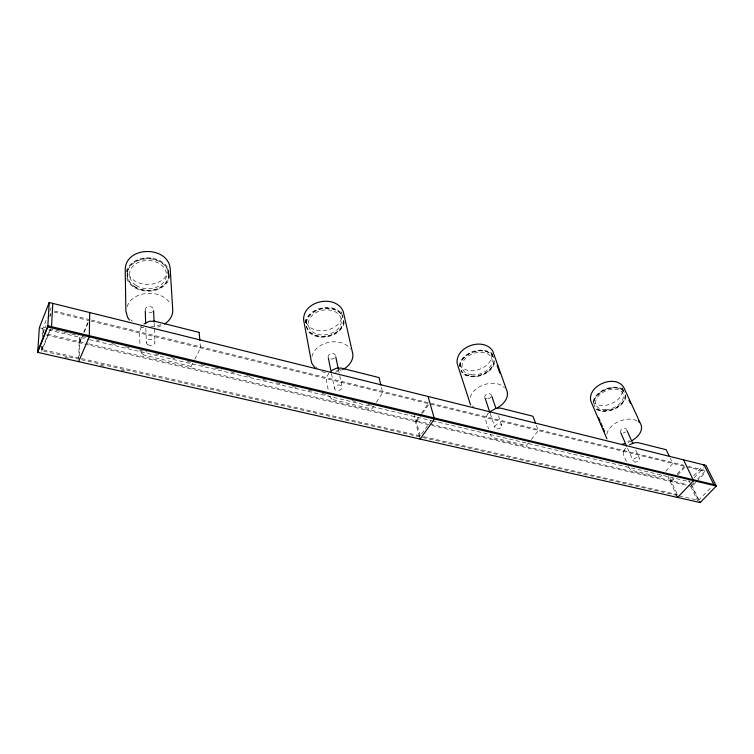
<?xml version="1.0" encoding="UTF-8"?>
<svg xmlns="http://www.w3.org/2000/svg" width="754" height="754" viewBox="0 0 754 754"><rect width="100%" height="100%" fill="white"/><g stroke="black" fill="none" stroke-linecap="round" stroke-linejoin="round"><path stroke-width="0.57" stroke-dasharray="3.77 2.83" d="M79.274 355.747L79.82 335.992M78.689 359.281L79.311 337.198M41.762 346.124L41.385 351.977L51.526 326.661M42.347 336.765L42.865 328.565L47.182 317.623M42.177 346.058L41.885 350.733L78.048 358.97M42.987 333.183L43.355 327.33L45.636 327.867M623.511 451.74L623.539 454.954L626.744 462.306M49.773 311.053L51.074 307.773M42.997 333.089L45.985 325.521M49.839 315.794L50.697 313.636M49.773 316.953L51.055 313.702M79.66 341.703L81.903 336.416M83.703 332.184L88.642 320.544M79.632 342.853L82.327 336.51M84.128 332.269L88.623 321.694M623.53 451.684L624.378 449.874M192.704 363.287L191.139 366.331M194.777 359.253L200.507 348.065L199.942 341.411M487.668 413.984L485.727 418.055L485.651 420.006L488.535 428.819M141.507 326.812L139.669 331.091L139.924 345.747M373.739 406.152L371.788 409.073L331.845 399.337M376.303 402.287L382.721 392.617L381.147 386.18M191.082 366.435L143.967 355.04M416.17 420.798L418.838 417M421.505 413.201L428.178 403.72M416.453 421.863L421.797 414.266M422.466 413.324L429.149 403.833L91.357 321.195M81.507 358.565L420.214 435.887L431.759 419.733M624.387 449.855L625.745 448.017M328.895 373.136L326.708 376.859L326.256 379.187L328.508 391.58M528.535 442.9L526.433 445.52L493.785 437.829L490.948 435.935L490.326 434.266M531.325 439.422L538.328 430.675L536.254 425.077M487.687 413.965L488.828 412.692M661.824 475.369L660.25 477.046L631.88 470.364L629.515 468.649L628.563 466.49M665.707 471.175L672.756 463.55L670.221 458.168M670.928 480.675L673.294 478.159M677.224 473.964L685.084 465.576M671.39 481.665L676.904 475.783M677.686 474.945L685.556 466.556L430.289 404.106M688.289 481.438L689.071 480.628L690.061 482.701M693.793 475.661L702.445 466.575M694.142 477.772L703.586 467.876M691.409 485.491L694.566 482.183M697.733 478.875L704.849 471.438M695.838 482.334L691.88 486.462L688.459 485.661M696.63 481.504L705.339 472.419M679.034 495.878L698.534 500.317L711.437 487.075M343.749 369.045L335.511 372.203M628.167 442.504L631.023 441.165M161.262 325.794L157.661 327.095M325.539 372.589L320.186 371.185M143.891 327.707L138.218 326.162M65.032 357.349L68.491 358.141M100.48 365.407L103.92 366.19M121.149 370.101L124.598 370.893M79.208 358.046L41.96 349.536L50.207 328.923L54.75 330.035M423.654 436.679L677.422 494.605M81.47 359.752L677.893 495.614L668.647 475.774L667.874 476.603L676.611 495.397M46.258 335.03L687.328 485.397M47.577 334.163L87.671 343.588M88.821 343.852L428.734 423.748M429.884 424.021L686.856 484.417M55.89 330.309L62.723 331.93M63.864 332.203L70.706 333.824M71.847 334.097L78.68 335.719M82.111 336.529L86.682 337.613M95.824 339.79L99.255 340.601M111.828 343.588L115.258 344.399M125.55 346.84L131.262 348.197M139.264 350.101L147.266 351.995M155.267 353.899L158.698 354.71M171.271 357.698L174.702 358.508M187.275 361.496L190.705 362.316M200.988 364.757L206.709 366.114M214.711 368.009L221.563 369.639M230.715 371.807L234.145 372.627M246.718 375.605L250.149 376.425M262.722 379.403L266.153 380.223M276.435 382.664L281.006 383.748M292.439 386.463L297.01 387.547M308.443 390.261L313.014 391.345M322.165 393.522L329.017 395.153M351.882 400.572L356.453 401.665M367.886 404.38L372.457 405.464M39.34 327.736L42.865 328.565M48.558 329.913L88.454 339.366M89.594 339.639L431.213 420.553M432.353 420.817L690.212 481.9M54.231 310.94L89.095 319.489M91.385 320.054L683.944 465.293M688.506 466.415L704.5 470.336M54.165 312.099L89.066 320.629M686.706 466.839L704.99 471.316M142.035 353.532L143.948 355.021M331.826 399.318L329.394 396.133M593.078 401.995C601.956 410.77 624.595 401.807 622.342 387.952M140.687 351.505L142.016 353.503M459.459 364.964C467.65 377.17 493.37 368.32 491.891 353.56M691.71 485.001L699.184 500.533M690.56 483.738L698.534 500.317M690.777 486.622L697.742 501.137M622.37 388.037L624.736 393.183A16.399 10.405 -22.7 0 0 599.421 393.324A16.399 10.405 -22.7 0 0 603.37 410.76A16.399 10.405 -22.7 0 0 625.141 394.973M635.697 449.987L639.543 458.564A3.374 1.998 -22 0 1 635.462 462.051A3.374 1.998 -22 0 1 634.218 458.818A3.374 1.998 -22 0 1 639.543 458.564M627.582 448.178L633.275 461.071M491.58 352.646L493.088 356.906M498.451 415.746L501.759 425.445A3.581 2.328 -18.3 0 1 497.018 428.885A3.581 2.328 -18.3 0 1 496.16 424.926A3.581 2.328 -18.3 0 1 501.759 425.445M490.175 413.381L494.869 427.405M420.204 435.85L414.757 415.501L414.059 416.491L419.497 436.839M338.358 369.187L342.109 387.132A3.874 2.714 -11.6 0 1 336.614 390.355A3.874 2.714 -11.6 0 1 336.133 385.671A3.874 2.714 -11.6 0 1 342.109 387.132M331.515 373.72L334.465 388.319M305.964 323.042L305.342 319.705C309.451 338.555 345.879 331.43 341.543 311.902L342.768 317.396A18.671 13.883 -11 0 0 312.985 312.58A18.671 13.883 -11 0 0 317.057 335.719A18.671 13.883 -11 0 0 343.324 320.573M168.642 274.607L168.302 268.933C166.964 289.593 129.094 289.451 127.153 269.14L127.256 274.861M154.118 322.458L154.966 342.259M145.852 328.424L146.342 342.439M620.9 432.636A3.289 2.017 -22.4 0 1 622.512 429.073A3.289 2.017 -22.4 0 1 626.649 429.95M625.679 431.844A3.289 2.017 -22.4 0 1 623.162 433.022M625.377 394.945A16.626 10.556 -22.7 0 1 613.407 409.139A16.626 10.556 -22.7 0 1 595.123 407.311M593.737 402.005A16.626 10.556 -22.7 0 1 607.017 388.998A16.626 10.556 -22.7 0 1 624.086 391.505M629.562 440.581A17.785 10.895 -22.4 0 1 627.696 441.41M606.876 434.181A17.785 10.895 -22.4 0 1 619.75 421.118A17.785 10.895 -22.4 0 1 637.969 421.59M625.914 396.755A17.295 10.971 -22.7 0 1 612.135 410.025A17.295 10.971 -22.7 0 1 594.529 407.594M593.087 402.071A17.295 10.971 -22.7 0 1 605.481 389.073A17.295 10.971 -22.7 0 1 623.275 389.705M484.907 397.575A3.487 2.337 -18.5 0 1 487.602 393.946A3.487 2.337 -18.5 0 1 491.514 395.699M491.014 396.981A3.487 2.337 -18.5 0 1 487.461 398.715M486.886 398.696A3.487 2.337 -18.5 0 1 486.358 398.602M494.209 360.996A17.606 12.196 -18.6 0 1 479.817 375.445A17.606 12.196 -18.6 0 1 460.967 370.459M459.949 366.34A17.606 12.196 -18.6 0 1 475.84 351.232A17.606 12.196 -18.6 0 1 494.021 358.847M460.176 366.265A17.361 12.026 -18.6 0 1 483.814 351.044A17.361 12.026 -18.6 0 1 488.62 370.591A17.361 12.026 -18.6 0 1 461.175 370.327M474.096 407.386A18.869 12.639 -18.5 0 1 472.306 405.841M470.251 397.424A18.869 12.639 -18.5 0 1 485.491 384.286A18.869 12.639 -18.5 0 1 504.454 387.697M494.53 363.164A18.303 12.686 -18.6 0 1 479.912 375.878A18.303 12.686 -18.6 0 1 461.618 372.533M459.252 366.416A18.303 12.686 -18.6 0 1 472.202 351.76A18.303 12.686 -18.6 0 1 492.192 354.078M328.216 357.33A3.761 2.714 -11.3 0 1 331.524 353.598A3.761 2.714 -11.3 0 1 335.53 356.218M334.437 358.009A3.761 2.714 -11.3 0 1 329.668 358.734M343.598 320.573A18.935 14.081 -11 0 1 325.851 336.463A18.935 14.081 -11 0 1 306.133 325.332M306.105 322.853A18.935 14.081 -11 0 1 321.619 308.659A18.935 14.081 -11 0 1 341.958 315.115M342.373 315.841A18.935 14.081 -11 0 1 343.032 317.359M340.205 369.403A20.33 14.665 -11.3 0 1 334.672 371.1M317.688 368.546A20.33 14.665 -11.3 0 1 315.436 366.802M311.939 356.51A20.33 14.665 -11.3 0 1 329.121 342.307A20.33 14.665 -11.3 0 1 350.308 348.998M344.229 322.184A19.689 14.637 -11 0 1 328.141 336.586A19.689 14.637 -11 0 1 307.189 330.195M305.342 322.835A19.689 14.637 -11 0 1 320.921 308.188A19.689 14.637 -11 0 1 342.137 314.05M152.628 311.647A4.185 3.11 -0.1 0 1 146.757 312.109M145.286 310.29A4.185 3.11 -0.1 0 1 149.311 306.576A4.185 3.11 -0.1 0 1 153.514 310.177M168.905 275.568A20.989 16.032 1 0 1 136.851 288.103A20.989 16.032 1 0 1 137.699 260.498A20.989 16.032 1 0 1 168.934 274.644M169.754 274.597A21.828 16.673 1 0 1 150.234 291.119A21.828 16.673 1 0 1 126.568 277.774M126.333 271.958A21.828 16.673 1 0 1 145.663 257.925A21.828 16.673 1 0 1 168.415 268.905M160.885 324.484A22.592 16.786 -0.1 0 1 150.762 326.831M132.44 321.27A22.592 16.786 -0.1 0 1 130.819 319.743M127.172 306.699A22.592 16.786 -0.1 0 1 147.624 293.334A22.592 16.786 -0.1 0 1 170.517 304.267M605.585 409.62A14.656 9.302 -22.7 0 0 623.134 393.88A14.656 9.302 -22.7 0 0 599.892 394.549A14.656 9.302 -22.7 0 0 605.585 409.62M471.58 374.757A15.523 10.754 -18.6 0 0 492.023 359.422A15.523 10.754 -18.6 0 0 467.668 356.491A15.523 10.754 -18.6 0 0 471.58 374.757M317.632 334.295A16.692 12.413 -11 0 0 341.336 320.082A16.692 12.413 -11 0 0 315.53 312.863A16.692 12.413 -11 0 0 317.632 334.295M147.925 344.785A4.317 3.12 -1 0 0 154.909 342.806A4.317 3.12 -1 0 0 149.122 339.432A4.317 3.12 -1 0 0 147.925 344.785M136.182 285.427A18.501 14.128 1 0 0 166.21 277.104A18.501 14.128 1 0 0 141.498 261.327A18.501 14.128 1 0 0 136.182 285.427M134.74 286.624A20.697 15.815 1 0 0 168.349 277.34A20.697 15.815 1 0 0 140.734 259.668A20.697 15.815 1 0 0 134.74 286.624"/><path stroke-width="1.13" d="M89.735 312.552L89.274 336.849L78.614 361.637M51.526 326.661L52.799 303.391M37.7 352.354L47.794 326.972L49.227 302.505L705.942 465.397L716.3 486.066L700.164 502.579L37.7 352.354L39.34 327.736L49.227 302.505M37.775 351.157L47.86 325.785L715.8 485.067M703.218 465.755L704.01 464.916L713.85 484.596M489.403 412.052L496.17 408.244L500.486 408.093L532.974 416.255L535.434 422.871M164.56 324.031C169.141 321.138 172.76 316.19 172.77 310.62L170.215 268.924C168.434 245.719 126.238 245.616 125.211 269.15L125.88 311.261L127.567 317.283L129.462 320.054M343.749 369.045C349.639 365.662 354.625 358.772 352.307 351.741L343.211 311.421C335.643 293.824 302.872 300.629 303.617 319.969L311.185 360.695L311.873 363.362L314.965 367.867M144.061 323.918L149.245 321.298L154.693 321.232L199.16 332.401M497.565 407.669C503.634 404.464 509.836 397.066 506.565 389.884L492.692 350.949C483.474 336.708 455.218 346.491 457.15 363.447L470.581 404.955M631.909 440.638C637.196 437.622 643.115 431.778 641.183 425.105L623.784 387.462C615.283 373.673 587.375 385.351 590.759 400.996L606.942 438.847M331.524 370.572L336.444 368.216L341.26 368.103L379.045 377.584L380.883 385.106M629.599 444.766L634.057 442.796L637.969 442.626L666.206 449.723L669.222 456.066M622.182 444.2L625.189 443.522M47.794 326.972L716.3 486.066M683.51 459.836L693.605 480.666L677.563 497.451L677.101 496.443M699.684 501.57L700.164 502.579M629.006 400.28L630.476 403.465M638.318 420.449L639.298 422.579M627.055 430.675L632.813 443.55M620.938 433.145L626.631 446.038M598.601 417.707L599.977 420.911M600.891 423.051L602.267 426.264M603.181 428.404L604.557 431.608M497.093 365.341L499.836 373.051M491.844 396.368L495.878 408.216M485.124 398.272L489.817 412.297M428.065 396.472L434.464 418.998L420.091 439.064L419.799 437.97M199.169 332.41L199.848 340.308M335.775 356.859L338.122 368.065M328.329 357.999L331.289 372.599M153.618 310.799L154.07 321.289M145.249 310.912L145.692 323.758"/></g></svg>
